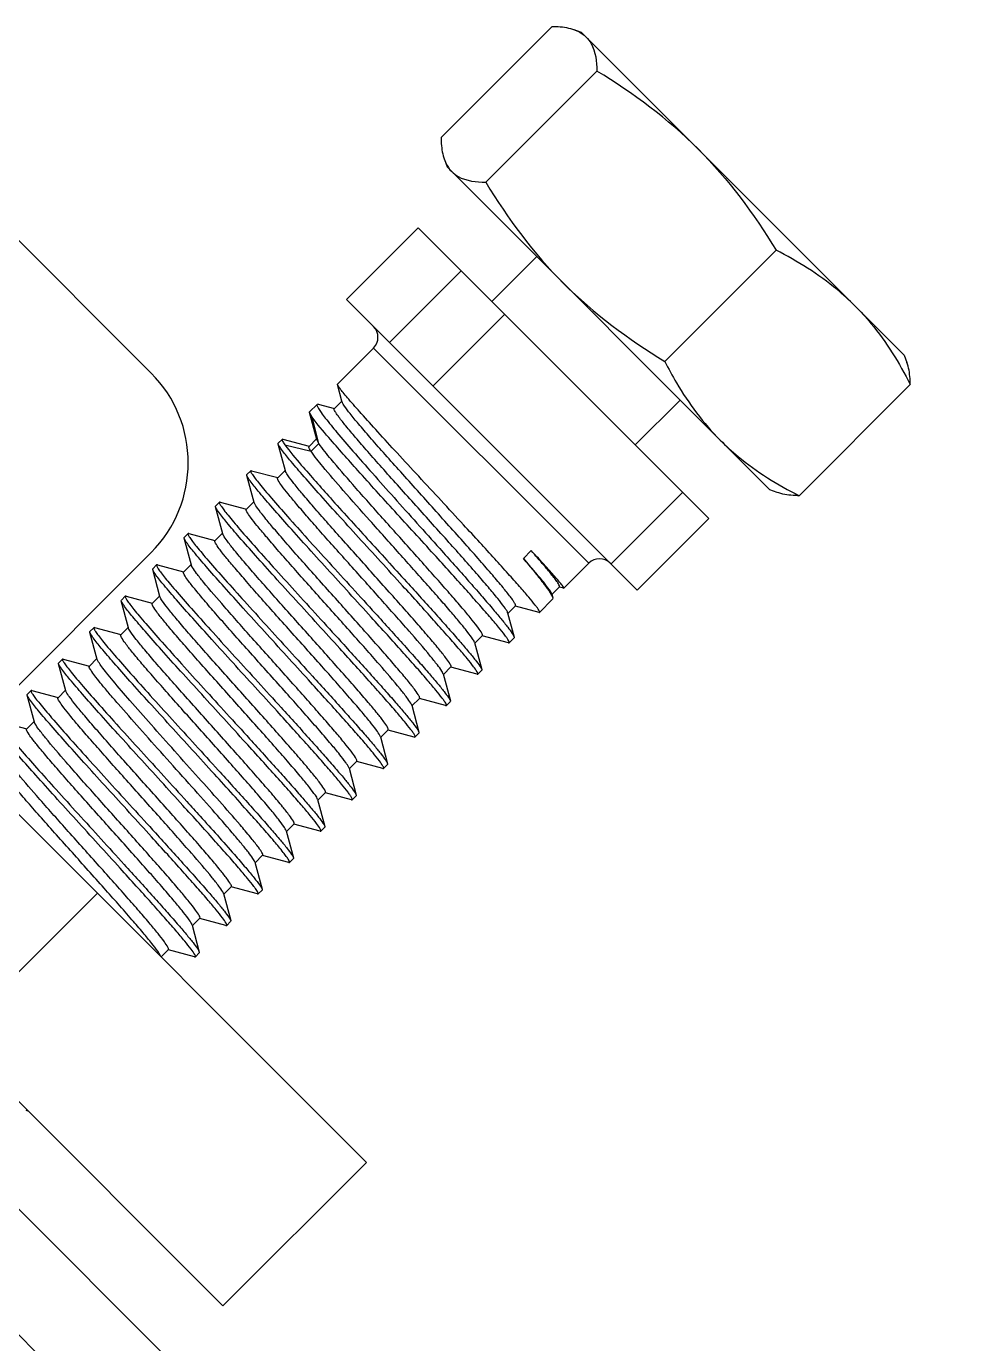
# Model space of a CAD drawing. Extents: x 1725261 to 1937680, y 860327 to 1571294.
# Drawn here: x 1845848 to 1846156.1, y 1238542.6 to 1238967.3 of the extents above; entities that cross this region are included whole.
import ezdxf

# ---------------------------------------------------------------- set-up
doc = ezdxf.new("R2010")
doc.units = 0
doc.header["$LTSCALE"] = 1000
doc.header["$MEASUREMENT"] = 0

msp = doc.modelspace()

# ---------------------------------------------------------------- linework, layer by layer
for p, q in [((1846017.62, 1238967.3), (1845981.76, 1238931.44)), ((1846027.06, 1238965.36), (1846024.7, 1238966.22)), ((1846027.07, 1238965.36), (1846131.15, 1238861.28)), ((1846032.04, 1238952.87), (1845996.19, 1238917.01)), ((1845812.68, 1238931.11), (1845888.27, 1238855.51)), ((1845957.68, 1238601.07), (1845629.31, 1238929.43)), ((1845982.84, 1238924.36), (1845983.7, 1238921.99)), ((1845983.7, 1238921.99), (1846087.78, 1238817.91)), ((1845974.42, 1238902.36), (1845951.29, 1238879.23)), ((1846068.15, 1238808.63), (1845974.42, 1238902.36)), ((1846012.61, 1238893.08), (1845998.15, 1238878.62)), ((1846089.78, 1238895.14), (1846053.92, 1238859.28)), ((1845988.3, 1238888.48), (1845965.17, 1238865.35)), ((1846045.02, 1238785.5), (1845951.29, 1238879.23)), ((1846002.3, 1238874.47), (1845979.17, 1238851.35)), ((1845948.38, 1238851.98), (1845959.99, 1238863.59)), ((1846029.38, 1238794.2), (1845959.99, 1238863.59)), ((1846131.15, 1238861.28), (1846132.01, 1238858.91)), ((1845948.37, 1238851.83), (1845948.38, 1238851.98)), ((1845949.82, 1238846.44), (1845948.37, 1238851.83)), ((1846133.08, 1238851.83), (1846097.22, 1238815.97)), ((1845939.4, 1238843), (1845941.82, 1238845.42)), ((1845942.18, 1238845.45), (1845941.82, 1238845.42)), ((1845942.18, 1238845.45), (1845947.38, 1238844.07)), ((1845947.36, 1238843.98), (1845949.82, 1238846.44)), ((1845949.87, 1238846.24), (1845949.82, 1238846.44)), ((1846058.87, 1238846.82), (1846044.41, 1238832.36)), ((1845911.42, 1238554.81), (1845622.25, 1238843.97)), ((1845939.39, 1238842.76), (1845939.4, 1238843)), ((1845940.24, 1238841.29), (1845939.39, 1238842.76)), ((1845941.72, 1238834.07), (1845939.39, 1238842.76)), ((1845942.38, 1238832.84), (1845940.24, 1238841.29)), ((1845929.27, 1238832.64), (1845929.29, 1238832.89)), ((1845931.6, 1238823.95), (1845929.27, 1238832.64)), ((1845929.29, 1238832.89), (1845930.55, 1238834.15)), ((1845930.8, 1238834.17), (1845930.55, 1238834.15)), ((1845930.8, 1238834.17), (1845939.24, 1238831.92)), ((1845931.39, 1238832.43), (1845939.85, 1238830.32)), ((1845939.21, 1238831.83), (1845941.66, 1238834.28)), ((1845939.85, 1238830.32), (1845942.38, 1238832.84)), ((1845942.38, 1238832.84), (1845941.72, 1238834.07)), ((1845919.17, 1238822.77), (1845920.43, 1238824.03)), ((1845920.67, 1238824.05), (1845920.43, 1238824.03)), ((1845920.67, 1238824.05), (1845929.12, 1238821.8)), ((1845929.09, 1238821.71), (1845931.55, 1238824.16)), ((1845931.64, 1238823.84), (1845931.6, 1238823.95)), ((1845919.15, 1238822.52), (1845919.17, 1238822.77)), ((1845921.48, 1238813.83), (1845919.15, 1238822.52)), ((1846059.7, 1238817.08), (1846036.57, 1238793.95)), ((1846090.15, 1238817.05), (1846087.78, 1238817.91)), ((1845909.03, 1238812.41), (1845909.05, 1238812.65)), ((1845911.36, 1238803.71), (1845909.03, 1238812.41)), ((1845909.05, 1238812.65), (1845910.31, 1238813.91)), ((1845910.55, 1238813.93), (1845910.31, 1238813.91)), ((1845910.55, 1238813.93), (1845919, 1238811.68)), ((1845918.97, 1238811.59), (1845921.43, 1238814.04)), ((1845921.59, 1238813.54), (1845921.48, 1238813.83)), ((1846068.15, 1238808.63), (1846045.02, 1238785.5)), ((1845898.91, 1238802.29), (1845898.93, 1238802.53)), ((1845901.25, 1238793.59), (1845898.91, 1238802.29)), ((1845898.93, 1238802.53), (1845900.19, 1238803.79)), ((1845900.43, 1238803.81), (1845900.19, 1238803.79)), ((1845900.43, 1238803.81), (1845908.88, 1238801.56)), ((1845908.86, 1238801.47), (1845911.31, 1238803.92)), ((1846010.84, 1238798.29), (1846008.31, 1238795.76)), ((1845888.27, 1238797.69), (1845830.45, 1238739.86)), ((1845898.74, 1238791.35), (1845901.19, 1238793.8)), ((1846021.34, 1238786.17), (1846029.38, 1238794.2)), ((1845888.79, 1238792.17), (1845888.81, 1238792.41)), ((1845891.13, 1238783.47), (1845888.79, 1238792.17)), ((1845888.81, 1238792.41), (1845890.07, 1238793.67)), ((1845890.31, 1238793.69), (1845890.07, 1238793.67)), ((1845890.31, 1238793.69), (1845898.76, 1238791.44)), ((1846019.97, 1238786.59), (1846017.5, 1238784.13)), ((1846021.25, 1238786.16), (1846019.95, 1238786.51)), ((1846021.25, 1238786.16), (1846021.34, 1238786.17)), ((1845878.67, 1238782.05), (1845878.69, 1238782.29)), ((1845881.01, 1238773.35), (1845878.67, 1238782.05)), ((1845878.69, 1238782.29), (1845879.95, 1238783.55)), ((1845880.19, 1238783.57), (1845879.95, 1238783.55)), ((1845880.19, 1238783.57), (1845888.64, 1238781.32)), ((1845888.62, 1238781.23), (1845891.07, 1238783.68)), ((1846013.55, 1238778.37), (1846017.76, 1238782.58)), ((1846017.46, 1238784.3), (1846017.79, 1238783.04)), ((1846017.79, 1238783.04), (1846017.76, 1238782.58)), ((1846003.24, 1238778.25), (1846003.15, 1238778.5)), ((1846003.24, 1238778.25), (1846005.32, 1238770.42)), ((1846005.75, 1238780.5), (1846003.3, 1238778.05)), ((1846013.36, 1238778.36), (1846005.73, 1238780.41)), ((1846013.36, 1238778.36), (1846013.55, 1238778.37)), ((1845868.57, 1238772.17), (1845869.83, 1238773.43)), ((1845870.07, 1238773.45), (1845869.83, 1238773.43)), ((1845870.07, 1238773.45), (1845878.52, 1238771.2)), ((1845878.5, 1238771.11), (1845880.95, 1238773.56)), ((1845868.55, 1238771.93), (1845868.57, 1238772.17)), ((1845870.89, 1238763.23), (1845868.55, 1238771.93)), ((1845992.58, 1238768.65), (1845994.89, 1238759.94)), ((1845995.09, 1238770.89), (1845992.63, 1238768.44)), ((1846003.49, 1238768.54), (1845995.06, 1238770.8)), ((1846003.73, 1238768.56), (1846005.3, 1238770.12)), ((1846005.32, 1238770.42), (1846005.3, 1238770.12)), ((1845858.43, 1238761.81), (1845858.45, 1238762.05)), ((1845860.77, 1238753.12), (1845858.43, 1238761.81)), ((1845858.45, 1238762.05), (1845859.71, 1238763.31)), ((1845859.95, 1238763.33), (1845859.71, 1238763.31)), ((1845859.95, 1238763.33), (1845868.4, 1238761.08)), ((1845868.38, 1238760.99), (1845870.83, 1238763.45)), ((1845984.97, 1238760.78), (1845982.51, 1238758.32)), ((1845993.37, 1238758.42), (1845984.94, 1238760.68)), ((1845994.89, 1238759.94), (1845994.88, 1238759.7)), ((1845982.46, 1238758.53), (1845984.78, 1238749.82)), ((1845993.37, 1238758.42), (1845993.62, 1238758.44)), ((1845993.62, 1238758.44), (1845994.88, 1238759.7)), ((1845848.32, 1238751.69), (1845848.33, 1238751.93)), ((1845850.65, 1238743), (1845848.32, 1238751.69)), ((1845848.33, 1238751.93), (1845849.59, 1238753.19)), ((1845849.84, 1238753.21), (1845849.59, 1238753.19)), ((1845849.84, 1238753.21), (1845858.28, 1238750.96)), ((1845858.26, 1238750.87), (1845860.71, 1238753.33)), ((1845972.34, 1238748.41), (1845974.66, 1238739.7)), ((1845974.85, 1238750.66), (1845972.39, 1238748.2)), ((1845983.25, 1238748.3), (1845974.82, 1238750.57)), ((1845983.25, 1238748.3), (1845983.5, 1238748.32)), ((1845983.5, 1238748.32), (1845984.76, 1238749.58)), ((1845984.78, 1238749.82), (1845984.76, 1238749.58)), ((1845839.72, 1238743.09), (1845848.16, 1238740.84)), ((1845848.14, 1238740.75), (1845850.59, 1238743.21)), ((1848268.96, 1236162.58), (1845691.69, 1238739.85)), ((1845964.73, 1238740.54), (1845962.27, 1238738.08)), ((1845973.13, 1238738.18), (1845964.7, 1238740.45)), ((1845973.38, 1238738.2), (1845974.64, 1238739.46)), ((1845974.66, 1238739.7), (1845974.64, 1238739.46)), ((1845962.22, 1238738.29), (1845964.54, 1238729.58)), ((1845973.13, 1238738.18), (1845973.38, 1238738.2)), ((1845954.61, 1238730.42), (1845952.16, 1238727.96)), ((1845963.02, 1238728.06), (1845954.58, 1238730.33)), ((1845952.1, 1238728.17), (1845952.02, 1238728.4)), ((1845952.1, 1238728.17), (1845954.42, 1238719.46)), ((1845963.02, 1238728.06), (1845963.26, 1238728.08)), ((1845963.26, 1238728.08), (1845964.52, 1238729.34)), ((1845964.54, 1238729.58), (1845964.52, 1238729.34)), ((1848248.72, 1236142.34), (1845671.45, 1238719.61)), ((1845941.98, 1238718.05), (1845944.3, 1238709.34)), ((1845944.49, 1238720.3), (1845942.04, 1238717.85)), ((1845952.9, 1238717.94), (1845944.47, 1238720.21)), ((1845952.9, 1238717.94), (1845953.14, 1238717.96)), ((1845953.14, 1238717.96), (1845954.4, 1238719.22)), ((1845954.42, 1238719.46), (1845954.4, 1238719.22)), ((1845934.37, 1238710.18), (1845931.92, 1238707.73)), ((1845942.78, 1238707.83), (1845934.35, 1238710.09)), ((1845943.02, 1238707.84), (1845944.28, 1238709.1)), ((1845944.3, 1238709.34), (1845944.28, 1238709.1)), ((1845931.86, 1238707.94), (1845934.18, 1238699.23)), ((1845942.78, 1238707.83), (1845943.02, 1238707.84)), ((1845921.74, 1238697.82), (1845924.06, 1238689.11)), ((1845924.25, 1238700.06), (1845921.8, 1238697.61)), ((1845932.66, 1238697.71), (1845924.23, 1238699.97)), ((1845932.66, 1238697.71), (1845932.9, 1238697.72)), ((1845932.9, 1238697.72), (1845934.16, 1238698.98)), ((1845934.18, 1238699.23), (1845934.16, 1238698.99)), ((1845824.68, 1238641.55), (1845870.94, 1238687.8)), ((1845911.62, 1238687.7), (1845913.94, 1238678.99)), ((1845914.13, 1238689.94), (1845911.68, 1238687.49)), ((1845922.54, 1238687.59), (1845914.11, 1238689.85)), ((1845922.78, 1238687.6), (1845924.04, 1238688.87)), ((1845924.06, 1238689.11), (1845924.04, 1238688.87)), ((1845922.54, 1238687.59), (1845922.78, 1238687.6)), ((1845904.01, 1238679.82), (1845901.56, 1238677.37)), ((1845912.42, 1238677.47), (1845903.99, 1238679.73)), ((1845901.5, 1238677.58), (1845903.82, 1238668.87)), ((1845912.42, 1238677.47), (1845912.66, 1238677.48)), ((1845912.66, 1238677.48), (1845913.92, 1238678.75)), ((1845913.94, 1238678.99), (1845913.92, 1238678.75)), ((1845891.38, 1238667.46), (1845891.33, 1238667.63)), ((1845893.89, 1238669.7), (1845891.47, 1238667.28)), ((1845902.3, 1238667.35), (1845893.87, 1238669.61)), ((1845902.3, 1238667.35), (1845902.54, 1238667.37)), ((1845902.54, 1238667.37), (1845903.8, 1238668.63)), ((1845903.82, 1238668.87), (1845903.8, 1238668.63)), ((1845848.66, 1238617.57), (1845848.02, 1238617.74)), ((1845911.42, 1238554.81), (1845957.68, 1238601.07))]:
    msp.add_line(p, q)
for centre, radius, start, end in [((1845956.52, 1238867.06), 4.91, 315, 45), ((1845859.36, 1238826.6), 40.89, 315, 45), ((1846032.85, 1238790.73), 4.91, 45, 135)]:
    msp.add_arc(centre, radius, start, end)
for points, knots in [([(1846017.62, 1238967.3), (1846018.27, 1238967.29), (1846020.68, 1238967.19), (1846023.1, 1238966.8), (1846024.76, 1238966.2)], [0, 0, 0, 0, 0.270862, 1, 1, 1, 1]), ([(1846024.76, 1238966.2), (1846025.13, 1238966.06), (1846026.52, 1238965.49), (1846027.8, 1238964.62), (1846028.59, 1238963.84)], [0, 0, 0, 0, 0.261173, 1, 1, 1, 1]), ([(1846028.59, 1238963.84), (1846029.2, 1238963.23), (1846031.55, 1238960.04), (1846032, 1238955.9), (1846032.04, 1238952.87)], [0, 0, 0, 0, 0.22235, 1, 1, 1, 1]), ([(1845981.76, 1238931.44), (1845981.77, 1238930.78), (1845981.87, 1238928.38), (1845982.26, 1238925.95), (1845982.86, 1238924.3)], [0, 0, 0, 0, 0.270862, 1, 1, 1, 1]), ([(1845982.86, 1238924.3), (1845982.99, 1238923.93), (1845983.57, 1238922.54), (1845984.43, 1238921.26), (1845985.22, 1238920.47)], [0, 0, 0, 0, 0.261173, 1, 1, 1, 1]), ([(1845985.22, 1238920.47), (1845985.83, 1238919.86), (1845989.02, 1238917.51), (1845993.16, 1238917.06), (1845996.19, 1238917.01)], [0, 0, 0, 0, 0.22235, 1, 1, 1, 1]), ([(1846115.18, 1238877.24), (1846113.36, 1238879.06), (1846105.67, 1238886.06), (1846096.73, 1238891.59), (1846089.78, 1238895.14)], [0, 0, 0, 0, 0.248254, 1, 1, 1, 1]), ([(1846115.18, 1238877.24), (1846117.01, 1238875.42), (1846124.01, 1238867.72), (1846129.53, 1238858.78), (1846133.08, 1238851.83)], [0, 0, 0, 0, 0.248254, 1, 1, 1, 1]), ([(1846053.92, 1238859.28), (1846055.11, 1238856.94), (1846060.07, 1238847.83), (1846066.33, 1238839.35), (1846071.82, 1238833.87)], [0, 0, 0, 0, 0.25305, 1, 1, 1, 1]), ([(1846133.08, 1238851.83), (1846133.07, 1238852.48), (1846132.98, 1238854.89), (1846132.59, 1238857.32), (1846131.99, 1238858.97)], [0, 0, 0, 0, 0.270862, 1, 1, 1, 1]), ([(1845989.04, 1238806.59), (1845984.22, 1238811.81), (1845977.07, 1238819.52), (1845967.84, 1238829.52), (1845961.66, 1238836.26), (1845956.44, 1238842.03), (1845952.82, 1238846.12), (1845950.61, 1238848.72), (1845949.49, 1238850.1), (1845948.78, 1238851.09), (1845948.42, 1238851.62), (1845948.37, 1238851.83)], [0, 0, 0, 0, 0.350119, 0.518183, 0.670792, 0.80069, 0.901712, 0.939847, 0.96911, 0.98919, 1, 1, 1, 1]), ([(1845941.82, 1238845.42), (1845941.72, 1238845.31), (1845941.87, 1238844.73), (1845942.34, 1238843.94), (1845943.24, 1238842.58), (1845945.19, 1238840.02), (1845948.61, 1238835.86), (1845953.69, 1238829.95), (1845959.84, 1238822.96), (1845966.74, 1238815.23), (1845974, 1238807.13), (1845978.91, 1238801.66), (1845981.36, 1238798.92)], [0, 0, 0, 0, 0.00729, 0.023491, 0.049387, 0.084832, 0.182679, 0.312272, 0.467071, 0.639216, 0.819925, 1, 1, 1, 1]), ([(1846005.75, 1238780.5), (1846005.82, 1238780.57), (1846005.75, 1238780.95), (1846005.45, 1238781.48), (1846004.9, 1238782.35), (1846003.67, 1238784.02), (1846001.49, 1238786.74), (1845998.19, 1238790.63), (1845994.1, 1238795.32), (1845989.39, 1238800.64), (1845984.25, 1238806.39), (1845977.09, 1238814.35), (1845970.02, 1238822.2), (1845963.34, 1238829.71), (1845959.02, 1238834.61), (1845955.44, 1238838.8), (1845952.67, 1238842.11), (1845950.92, 1238844.48), (1845950.01, 1238845.74), (1845949.87, 1238846.24)], [0, 0, 0, 0, 0.003459, 0.010831, 0.022552, 0.038611, 0.0832, 0.143022, 0.215863, 0.299017, 0.389412, 0.483732, 0.670424, 0.756089, 0.83251, 0.897021, 0.947417, 0.982048, 1, 1, 1, 1]), ([(1845979.51, 1238797.06), (1845975.3, 1238801.7), (1845967.09, 1238810.7), (1845955.71, 1238823.19), (1845946.81, 1238833.28), (1845941.87, 1238838.99), (1845940.24, 1238841.29)], [0, 0, 0, 0, 0.317573, 0.617842, 0.85691, 1, 1, 1, 1]), ([(1846003.15, 1238778.5), (1846002.89, 1238779.09), (1846001.84, 1238780.55), (1845999.8, 1238783.19), (1845996.81, 1238786.75), (1845991.39, 1238793.03), (1845983.35, 1238802.05), (1845974.81, 1238811.54), (1845967.79, 1238819.36), (1845962.82, 1238824.92), (1845958.31, 1238830.01), (1845954.44, 1238834.47), (1845951.33, 1238838.15), (1845949.29, 1238840.7), (1845948.15, 1238842.26), (1845947.63, 1238843.07), (1845947.36, 1238843.57), (1845947.3, 1238843.92), (1845947.36, 1238843.98)], [0, 0, 0, 0, 0.022597, 0.061854, 0.116478, 0.184513, 0.350625, 0.536644, 0.628982, 0.71656, 0.796358, 0.86566, 0.922145, 0.963971, 0.978972, 0.989897, 0.996763, 1, 1, 1, 1]), ([(1845969.39, 1238786.94), (1845964.66, 1238792.15), (1845957.63, 1238799.84), (1845948.56, 1238809.83), (1845942.48, 1238816.59), (1845937.31, 1238822.42), (1845933.35, 1238827.06), (1845930.87, 1238830.09), (1845929.69, 1238831.8), (1845929.33, 1238832.4), (1845929.27, 1238832.64)], [0, 0, 0, 0, 0.346732, 0.513455, 0.665275, 0.795127, 0.896989, 0.966206, 0.987594, 1, 1, 1, 1]), ([(1845930.55, 1238834.15), (1845930.42, 1238834.02), (1845930.85, 1238833.25), (1845931.12, 1238832.81), (1845931.39, 1238832.43)], [0, 0, 0, 0, 0.284271, 1, 1, 1, 1]), ([(1845931.39, 1238832.43), (1845933.01, 1238830.13), (1845937.95, 1238824.42), (1845946.85, 1238814.34), (1845958.23, 1238801.84), (1845966.44, 1238792.84), (1845970.65, 1238788.21)], [0, 0, 0, 0, 0.14309, 0.382158, 0.682427, 1, 1, 1, 1]), ([(1845995.09, 1238770.89), (1845995.15, 1238770.96), (1845995.11, 1238771.28), (1845994.7, 1238772.07), (1845993.58, 1238773.69), (1845991.61, 1238776.18), (1845988.84, 1238779.51), (1845985.38, 1238783.53), (1845981.35, 1238788.13), (1845976.87, 1238793.17), (1845970.48, 1238800.32), (1845962.58, 1238809.14), (1845953.91, 1238818.85), (1845947.24, 1238826.63), (1845943.57, 1238831.04), (1845942.38, 1238832.84)], [0, 0, 0, 0, 0.003229, 0.009818, 0.034461, 0.074131, 0.127679, 0.193435, 0.269313, 0.352894, 0.44151, 0.62244, 0.789143, 0.920497, 1, 1, 1, 1]), ([(1846071.82, 1238833.87), (1846073.64, 1238832.05), (1846081.33, 1238825.05), (1846090.27, 1238819.53), (1846097.22, 1238815.97)], [0, 0, 0, 0, 0.248254, 1, 1, 1, 1]), ([(1845939.85, 1238830.32), (1845939.63, 1238830.64), (1845939.39, 1238831.04), (1845939.09, 1238831.72), (1845939.21, 1238831.83)], [0, 0, 0, 0, 0.705651, 1, 1, 1, 1]), ([(1845992.58, 1238768.65), (1845992.46, 1238769.09), (1845991.72, 1238770.18), (1845990.26, 1238772.19), (1845987.98, 1238774.98), (1845985.02, 1238778.49), (1845981.45, 1238782.6), (1845975.83, 1238788.98), (1845968.22, 1238797.49), (1845959.11, 1238807.66), (1845950.83, 1238816.96), (1845944.47, 1238824.38), (1845940.98, 1238828.59), (1845939.85, 1238830.32)], [0, 0, 0, 0, 0.016663, 0.047692, 0.09239, 0.149487, 0.2173, 0.293813, 0.463619, 0.63876, 0.798451, 0.923769, 1, 1, 1, 1]), ([(1845920.43, 1238824.03), (1845920.33, 1238823.93), (1845920.57, 1238823.38), (1845921.03, 1238822.64), (1845921.99, 1238821.32), (1845923.31, 1238819.65), (1845925.05, 1238817.55), (1845928.06, 1238814.03), (1845932.61, 1238808.87), (1845938.83, 1238801.94), (1845945.78, 1238794.28), (1845953.11, 1238786.24), (1845958.06, 1238780.8), (1845960.53, 1238778.09)], [0, 0, 0, 0, 0.006655, 0.022604, 0.048376, 0.083764, 0.128363, 0.181623, 0.311335, 0.466328, 0.638709, 0.819671, 1, 1, 1, 1]), ([(1845984.97, 1238760.78), (1845985.03, 1238760.84), (1845984.98, 1238761.19), (1845984.51, 1238762.05), (1845983.26, 1238763.84), (1845981.07, 1238766.58), (1845978.01, 1238770.22), (1845974.22, 1238774.61), (1845969.82, 1238779.6), (1845964.99, 1238785.02), (1845958.22, 1238792.59), (1845951.49, 1238800.1), (1845945.07, 1238807.33), (1845940.88, 1238812.12), (1845937.35, 1238816.24), (1845934.59, 1238819.56), (1845932.76, 1238821.98), (1845931.83, 1238823.31), (1845931.64, 1238823.84)], [0, 0, 0, 0, 0.003422, 0.010566, 0.037398, 0.080541, 0.138586, 0.209513, 0.290822, 0.379637, 0.472809, 0.658962, 0.745341, 0.823107, 0.88951, 0.942219, 0.979421, 1, 1, 1, 1]), ([(1845959.27, 1238776.82), (1845954.54, 1238782.03), (1845947.51, 1238789.72), (1845938.44, 1238799.71), (1845932.36, 1238806.48), (1845927.2, 1238812.3), (1845923.23, 1238816.94), (1845920.75, 1238819.97), (1845919.57, 1238821.68), (1845919.22, 1238822.28), (1845919.15, 1238822.52)], [0, 0, 0, 0, 0.346732, 0.513452, 0.665274, 0.79513, 0.896993, 0.966207, 0.987594, 1, 1, 1, 1]), ([(1845982, 1238759.44), (1845981.58, 1238760.13), (1845980.36, 1238761.77), (1845976.88, 1238766.1), (1845970.81, 1238773.1), (1845962.17, 1238782.84), (1845954.19, 1238791.73), (1845947.71, 1238798.98), (1845943.15, 1238804.11), (1845939.04, 1238808.8), (1845935.5, 1238812.9), (1845932.67, 1238816.3), (1845930.65, 1238818.85), (1845929.5, 1238820.51), (1845929.07, 1238821.32), (1845929.03, 1238821.64), (1845929.09, 1238821.71)], [0, 0, 0, 0, 0.029846, 0.074702, 0.203394, 0.369574, 0.551671, 0.641288, 0.726015, 0.803077, 0.869958, 0.924482, 0.964905, 0.990021, 0.99673, 1, 1, 1, 1]), ([(1846097.22, 1238815.97), (1846096.57, 1238815.98), (1846094.16, 1238816.08), (1846091.74, 1238816.47), (1846090.09, 1238817.07)], [0, 0, 0, 0, 0.270862, 1, 1, 1, 1]), ([(1845949.15, 1238766.71), (1845944.42, 1238771.91), (1845937.4, 1238779.6), (1845928.32, 1238789.59), (1845922.24, 1238796.36), (1845917.08, 1238802.18), (1845913.11, 1238806.82), (1845910.63, 1238809.85), (1845909.45, 1238811.56), (1845909.1, 1238812.16), (1845909.03, 1238812.41)], [0, 0, 0, 0, 0.346742, 0.513465, 0.665282, 0.795135, 0.896996, 0.966208, 0.987595, 1, 1, 1, 1]), ([(1845910.31, 1238813.91), (1845910.21, 1238813.81), (1845910.45, 1238813.26), (1845910.91, 1238812.52), (1845911.87, 1238811.2), (1845913.19, 1238809.53), (1845914.93, 1238807.44), (1845917.94, 1238803.92), (1845922.49, 1238798.75), (1845928.71, 1238791.82), (1845935.67, 1238784.16), (1845942.99, 1238776.12), (1845947.94, 1238770.69), (1845950.41, 1238767.97)], [0, 0, 0, 0, 0.006651, 0.022595, 0.048362, 0.083745, 0.12834, 0.1816, 0.311315, 0.466314, 0.638697, 0.819663, 1, 1, 1, 1]), ([(1845972.04, 1238749.06), (1845971.67, 1238749.71), (1845970.53, 1238751.27), (1845967.19, 1238755.48), (1845961.19, 1238762.41), (1845952.56, 1238772.15), (1845944.52, 1238781.11), (1845937.96, 1238788.45), (1845933.33, 1238793.66), (1845929.14, 1238798.43), (1845925.53, 1238802.61), (1845922.64, 1238806.08), (1845920.57, 1238808.67), (1845919.39, 1238810.37), (1845918.96, 1238811.19), (1845918.91, 1238811.52), (1845918.97, 1238811.59)], [0, 0, 0, 0, 0.027356, 0.070178, 0.196347, 0.362014, 0.545205, 0.635768, 0.721577, 0.799762, 0.86771, 0.923162, 0.964301, 0.989868, 0.99669, 1, 1, 1, 1]), ([(1845974.85, 1238750.66), (1845974.91, 1238750.72), (1845974.86, 1238751.07), (1845974.41, 1238751.91), (1845973.18, 1238753.67), (1845971.04, 1238756.35), (1845968.04, 1238759.93), (1845964.32, 1238764.23), (1845960, 1238769.14), (1845955.25, 1238774.48), (1845948.55, 1238781.97), (1845940.44, 1238791.02), (1845932.82, 1238799.62), (1845927.67, 1238805.6), (1845924.83, 1238809.01), (1845922.87, 1238811.55), (1845921.86, 1238812.96), (1845921.59, 1238813.54)], [0, 0, 0, 0, 0.003379, 0.010396, 0.036736, 0.079099, 0.136135, 0.205904, 0.286001, 0.373651, 0.465813, 0.650831, 0.815583, 0.883085, 0.937444, 0.976819, 1, 1, 1, 1]), ([(1846013.55, 1238778.37), (1846013.61, 1238778.43), (1846013.52, 1238778.74), (1846013.27, 1238779.17), (1846012.78, 1238779.9), (1846011.71, 1238781.3), (1846009.8, 1238783.61), (1846006.89, 1238786.96), (1846003.24, 1238791.06), (1845998.95, 1238795.8), (1845994.15, 1238801.05), (1845990.78, 1238804.7), (1845989.04, 1238806.59)], [0, 0, 0, 0, 0.006349, 0.020563, 0.043389, 0.074837, 0.162857, 0.282397, 0.430243, 0.602357, 0.794039, 1, 1, 1, 1]), ([(1845939.03, 1238756.59), (1845934.3, 1238761.79), (1845927.28, 1238769.48), (1845918.2, 1238779.48), (1845912.12, 1238786.24), (1845906.96, 1238792.06), (1845902.99, 1238796.7), (1845900.51, 1238799.73), (1845899.33, 1238801.44), (1845898.98, 1238802.04), (1845898.91, 1238802.29)], [0, 0, 0, 0, 0.346729, 0.513452, 0.665273, 0.795127, 0.896989, 0.966206, 0.987594, 1, 1, 1, 1]), ([(1845900.19, 1238803.79), (1845900.09, 1238803.69), (1845900.33, 1238803.14), (1845900.79, 1238802.4), (1845901.75, 1238801.08), (1845903.07, 1238799.41), (1845904.81, 1238797.31), (1845907.82, 1238793.79), (1845912.37, 1238788.63), (1845918.59, 1238781.7), (1845925.55, 1238774.04), (1845932.87, 1238766), (1845937.82, 1238760.57), (1845940.29, 1238757.85)], [0, 0, 0, 0, 0.006667, 0.022629, 0.048411, 0.083806, 0.128409, 0.181673, 0.311386, 0.466369, 0.638735, 0.819685, 1, 1, 1, 1]), ([(1845964.73, 1238740.54), (1845964.79, 1238740.6), (1845964.74, 1238740.94), (1845964.3, 1238741.77), (1845963.1, 1238743.49), (1845961.01, 1238746.12), (1845958.08, 1238749.63), (1845954.43, 1238753.86), (1845950.18, 1238758.68), (1845945.5, 1238763.94), (1845938.89, 1238771.34), (1845930.82, 1238780.34), (1845923.21, 1238788.92), (1845918.01, 1238794.94), (1845915.08, 1238798.43), (1845913, 1238801.09), (1845911.91, 1238802.59), (1845911.58, 1238803.21)], [0, 0, 0, 0, 0.003336, 0.010233, 0.036096, 0.077704, 0.133763, 0.202409, 0.281328, 0.367844, 0.459022, 0.642919, 0.808241, 0.876802, 0.932761, 0.974256, 1, 1, 1, 1]), ([(1845962.04, 1238738.71), (1845961.73, 1238739.32), (1845960.68, 1238740.79), (1845958.64, 1238743.41), (1845955.74, 1238746.87), (1845950.56, 1238752.88), (1845942.94, 1238761.46), (1845934.86, 1238770.48), (1845928.21, 1238777.91), (1845923.51, 1238783.2), (1845919.24, 1238788.06), (1845915.56, 1238792.31), (1845912.6, 1238795.85), (1845910.49, 1238798.5), (1845909.29, 1238800.23), (1845908.84, 1238801.06), (1845908.79, 1238801.4), (1845908.86, 1238801.47)], [0, 0, 0, 0, 0.024821, 0.065556, 0.120941, 0.189123, 0.354243, 0.538544, 0.630075, 0.716999, 0.796339, 0.865388, 0.921797, 0.963675, 0.989709, 0.996648, 1, 1, 1, 1]), ([(1845981.36, 1238798.92), (1845984.47, 1238795.44), (1845988.94, 1238790.44), (1845994.55, 1238784.05), (1845998.04, 1238780), (1846000.91, 1238776.58), (1846003.1, 1238773.87), (1846004.5, 1238771.92), (1846005.21, 1238770.85), (1846005.32, 1238770.42)], [0, 0, 0, 0, 0.375078, 0.540028, 0.684568, 0.805261, 0.899295, 0.964563, 1, 1, 1, 1]), ([(1846021.34, 1238786.17), (1846021.41, 1238786.24), (1846021.12, 1238786.66), (1846020.75, 1238787.23), (1846019.86, 1238788.3), (1846018.71, 1238789.65), (1846017.18, 1238791.38), (1846014.54, 1238794.3), (1846012.38, 1238796.64), (1846010.84, 1238798.29)], [0, 0, 0, 0, 0.018878, 0.068916, 0.150826, 0.263937, 0.407062, 0.578714, 1, 1, 1, 1]), ([(1846019.97, 1238786.59), (1846020.05, 1238786.67), (1846019.91, 1238787.11), (1846019.54, 1238787.72), (1846018.83, 1238788.76), (1846017.3, 1238790.74), (1846014.6, 1238793.98), (1846012.22, 1238796.73), (1846010.84, 1238798.29)], [0, 0, 0, 0, 0.022497, 0.073733, 0.155945, 0.268763, 0.581618, 1, 1, 1, 1]), ([(1846003.73, 1238768.56), (1846003.79, 1238768.62), (1846003.73, 1238768.94), (1846003.48, 1238769.39), (1846003.01, 1238770.13), (1846001.96, 1238771.56), (1846000.08, 1238773.89), (1845997.21, 1238777.28), (1845993.59, 1238781.42), (1845989.34, 1238786.19), (1845984.58, 1238791.48), (1845981.24, 1238795.16), (1845979.51, 1238797.06)], [0, 0, 0, 0, 0.006771, 0.021181, 0.04412, 0.075632, 0.16369, 0.283183, 0.430908, 0.602844, 0.794296, 1, 1, 1, 1]), ([(1846008.31, 1238795.76), (1846009.6, 1238794.23), (1846011.87, 1238791.47), (1846014.79, 1238787.8), (1846016.68, 1238785.12), (1846017.63, 1238783.63), (1846017.79, 1238783.04)], [0, 0, 0, 0, 0.376713, 0.674345, 0.883812, 1, 1, 1, 1]), ([(1846017.46, 1238784.3), (1846017.32, 1238784.8), (1846016.39, 1238786.07), (1846014.61, 1238788.44), (1846011.76, 1238791.79), (1846009.56, 1238794.34), (1846008.31, 1238795.76)], [0, 0, 0, 0, 0.105343, 0.311665, 0.613119, 1, 1, 1, 1]), ([(1845928.91, 1238746.47), (1845924.18, 1238751.67), (1845917.16, 1238759.36), (1845908.08, 1238769.36), (1845902, 1238776.12), (1845896.84, 1238781.94), (1845892.87, 1238786.58), (1845890.39, 1238789.61), (1845889.21, 1238791.32), (1845888.86, 1238791.92), (1845888.79, 1238792.17)], [0, 0, 0, 0, 0.346736, 0.513457, 0.665278, 0.795134, 0.896995, 0.966207, 0.987595, 1, 1, 1, 1]), ([(1845890.07, 1238793.67), (1845889.98, 1238793.58), (1845890.21, 1238793.02), (1845890.67, 1238792.28), (1845891.63, 1238790.96), (1845892.95, 1238789.29), (1845894.69, 1238787.2), (1845897.7, 1238783.68), (1845902.25, 1238778.51), (1845908.47, 1238771.59), (1845915.43, 1238763.92), (1845922.75, 1238755.89), (1845927.7, 1238750.45), (1845930.17, 1238747.73)], [0, 0, 0, 0, 0.006649, 0.022593, 0.04836, 0.083744, 0.12834, 0.181598, 0.311311, 0.466309, 0.638695, 0.819663, 1, 1, 1, 1]), ([(1845952.02, 1238728.4), (1845951.78, 1238728.96), (1845950.8, 1238730.34), (1845948.89, 1238732.84), (1845946.07, 1238736.22), (1845940.95, 1238742.18), (1845933.33, 1238750.78), (1845925.19, 1238759.86), (1845918.47, 1238767.37), (1845913.69, 1238772.74), (1845909.34, 1238777.68), (1845905.59, 1238782.01), (1845902.57, 1238785.62), (1845900.42, 1238788.32), (1845899.18, 1238790.09), (1845898.73, 1238790.94), (1845898.67, 1238791.28), (1845898.74, 1238791.35)], [0, 0, 0, 0, 0.022244, 0.060839, 0.114606, 0.181715, 0.346252, 0.531679, 0.624204, 0.712272, 0.792803, 0.862987, 0.920385, 0.963027, 0.989543, 0.996606, 1, 1, 1, 1]), ([(1845901.6, 1238792.85), (1845901.55, 1238792.93), (1845901.42, 1238793.16), (1845901.29, 1238793.41), (1845901.25, 1238793.59)], [0, 0, 0, 0, 0.314049, 1, 1, 1, 1]), ([(1845954.61, 1238730.42), (1845954.67, 1238730.48), (1845954.63, 1238730.81), (1845954.2, 1238731.63), (1845953.03, 1238733.31), (1845950.98, 1238735.89), (1845948.11, 1238739.34), (1845944.53, 1238743.48), (1845940.36, 1238748.23), (1845935.76, 1238753.41), (1845929.22, 1238760.72), (1845921.21, 1238769.65), (1845912.57, 1238779.39), (1845906.55, 1238786.35), (1845903.15, 1238790.6), (1845901.99, 1238792.19), (1845901.6, 1238792.85)], [0, 0, 0, 0, 0.003295, 0.010076, 0.035478, 0.076355, 0.131468, 0.199026, 0.276801, 0.362215, 0.452433, 0.635226, 0.801083, 0.928174, 0.971737, 1, 1, 1, 1]), ([(1845993.62, 1238758.44), (1845993.68, 1238758.5), (1845993.61, 1238758.82), (1845993.18, 1238759.59), (1845992.01, 1238761.24), (1845989.97, 1238763.76), (1845987.09, 1238767.16), (1845983.47, 1238771.29), (1845979.22, 1238776.07), (1845974.46, 1238781.36), (1845971.12, 1238785.04), (1845969.39, 1238786.94)], [0, 0, 0, 0, 0.006752, 0.02114, 0.075534, 0.163574, 0.283062, 0.430797, 0.602759, 0.794252, 1, 1, 1, 1]), ([(1845970.65, 1238788.21), (1845973.81, 1238784.73), (1845978.34, 1238779.73), (1845984.03, 1238773.35), (1845987.57, 1238769.32), (1845990.46, 1238765.94), (1845992.68, 1238763.27), (1845994.07, 1238761.37), (1845994.79, 1238760.35), (1845994.89, 1238759.94)], [0, 0, 0, 0, 0.377471, 0.543197, 0.688119, 0.808734, 0.902176, 0.966298, 1, 1, 1, 1]), ([(1845918.79, 1238736.35), (1845914.06, 1238741.55), (1845907.04, 1238749.25), (1845897.96, 1238759.24), (1845891.88, 1238766), (1845886.72, 1238771.82), (1845882.76, 1238776.46), (1845880.27, 1238779.49), (1845879.09, 1238781.2), (1845878.74, 1238781.81), (1845878.67, 1238782.05)], [0, 0, 0, 0, 0.346741, 0.513465, 0.665282, 0.795133, 0.896994, 0.966208, 0.987595, 1, 1, 1, 1]), ([(1845879.95, 1238783.55), (1845879.86, 1238783.46), (1845880.09, 1238782.9), (1845880.55, 1238782.16), (1845881.51, 1238780.84), (1845882.83, 1238779.17), (1845884.57, 1238777.08), (1845887.58, 1238773.56), (1845892.13, 1238768.39), (1845898.35, 1238761.47), (1845905.31, 1238753.8), (1845912.63, 1238745.77), (1845917.58, 1238740.33), (1845920.05, 1238737.61)], [0, 0, 0, 0, 0.006656, 0.022605, 0.048376, 0.083762, 0.128359, 0.181619, 0.311334, 0.466329, 0.638707, 0.819669, 1, 1, 1, 1]), ([(1845941.98, 1238718.05), (1845941.85, 1238718.55), (1845940.96, 1238719.81), (1845939.24, 1238722.14), (1845936.54, 1238725.4), (1845933.06, 1238729.48), (1845928.89, 1238734.25), (1845922.46, 1238741.5), (1845915.69, 1238749.05), (1845908.86, 1238756.68), (1845903.98, 1238762.16), (1845899.53, 1238767.21), (1845895.68, 1238771.65), (1845892.58, 1238775.35), (1845890.36, 1238778.12), (1845889.08, 1238779.94), (1845888.61, 1238780.81), (1845888.55, 1238781.16), (1845888.62, 1238781.23)], [0, 0, 0, 0, 0.01868, 0.054278, 0.105764, 0.171349, 0.248696, 0.335028, 0.522011, 0.615926, 0.705601, 0.787809, 0.859594, 0.918387, 0.96211, 0.989307, 0.996546, 1, 1, 1, 1]), ([(1845944.49, 1238720.3), (1845944.56, 1238720.37), (1845944.5, 1238720.72), (1845944.03, 1238721.59), (1845942.75, 1238723.41), (1845940.53, 1238726.18), (1845937.43, 1238729.88), (1845933.58, 1238734.31), (1845929.13, 1238739.36), (1845924.25, 1238744.84), (1845917.42, 1238752.47), (1845910.65, 1238760.02), (1845904.23, 1238767.27), (1845900.05, 1238772.04), (1845896.57, 1238776.12), (1845893.87, 1238779.38), (1845892.15, 1238781.71), (1845891.26, 1238782.97), (1845891.13, 1238783.47)], [0, 0, 0, 0, 0.003453, 0.010691, 0.037881, 0.081592, 0.14037, 0.212138, 0.294327, 0.383985, 0.477885, 0.664852, 0.751185, 0.82854, 0.894141, 0.945651, 0.981282, 1, 1, 1, 1]), ([(1845983.5, 1238748.32), (1845983.56, 1238748.38), (1845983.49, 1238748.7), (1845983.24, 1238749.15), (1845982.77, 1238749.89), (1845981.72, 1238751.32), (1845979.84, 1238753.66), (1845976.97, 1238757.04), (1845973.35, 1238761.18), (1845969.1, 1238765.95), (1845964.34, 1238771.24), (1845961, 1238774.92), (1845959.27, 1238776.82)], [0, 0, 0, 0, 0.006766, 0.021171, 0.044105, 0.075616, 0.163673, 0.283167, 0.430893, 0.602828, 0.794287, 1, 1, 1, 1]), ([(1845960.53, 1238778.09), (1845963.69, 1238774.61), (1845968.22, 1238769.61), (1845973.91, 1238763.23), (1845977.45, 1238759.21), (1845980.34, 1238755.82), (1845982.56, 1238753.15), (1845983.95, 1238751.25), (1845984.67, 1238750.23), (1845984.78, 1238749.82)], [0, 0, 0, 0, 0.377475, 0.543201, 0.68812, 0.808733, 0.902175, 0.966298, 1, 1, 1, 1]), ([(1845869.83, 1238773.43), (1845869.74, 1238773.34), (1845869.97, 1238772.78), (1845870.43, 1238772.04), (1845871.39, 1238770.72), (1845872.71, 1238769.05), (1845874.45, 1238766.96), (1845877.46, 1238763.44), (1845882.01, 1238758.27), (1845888.23, 1238751.35), (1845895.19, 1238743.68), (1845902.51, 1238735.65), (1845907.47, 1238730.21), (1845909.94, 1238727.49)], [0, 0, 0, 0, 0.006666, 0.022627, 0.048408, 0.083802, 0.128406, 0.181669, 0.311381, 0.466364, 0.638732, 0.819683, 1, 1, 1, 1]), ([(1845934.37, 1238710.18), (1845934.44, 1238710.25), (1845934.38, 1238710.6), (1845933.91, 1238711.47), (1845932.63, 1238713.29), (1845930.41, 1238716.06), (1845927.31, 1238719.76), (1845923.46, 1238724.19), (1845919.01, 1238729.24), (1845914.13, 1238734.73), (1845907.3, 1238742.35), (1845900.53, 1238749.91), (1845894.11, 1238757.15), (1845889.94, 1238761.92), (1845886.45, 1238766), (1845883.75, 1238769.26), (1845882.03, 1238771.59), (1845881.14, 1238772.85), (1845881.01, 1238773.35)], [0, 0, 0, 0, 0.003453, 0.010691, 0.03788, 0.081592, 0.14037, 0.212137, 0.294327, 0.383985, 0.477885, 0.664852, 0.751185, 0.82854, 0.894141, 0.945652, 0.981282, 1, 1, 1, 1]), ([(1845908.67, 1238726.23), (1845903.94, 1238731.43), (1845896.92, 1238739.13), (1845887.85, 1238749.12), (1845881.76, 1238755.88), (1845876.6, 1238761.71), (1845872.64, 1238766.34), (1845870.15, 1238769.37), (1845868.97, 1238771.08), (1845868.62, 1238771.69), (1845868.55, 1238771.93)], [0, 0, 0, 0, 0.346729, 0.51345, 0.665272, 0.795127, 0.896989, 0.966206, 0.987594, 1, 1, 1, 1]), ([(1845931.86, 1238707.94), (1845931.73, 1238708.43), (1845930.84, 1238709.69), (1845929.13, 1238712.02), (1845926.42, 1238715.28), (1845922.94, 1238719.36), (1845918.77, 1238724.13), (1845912.34, 1238731.38), (1845905.57, 1238738.93), (1845898.74, 1238746.56), (1845893.86, 1238752.04), (1845889.41, 1238757.09), (1845885.56, 1238761.53), (1845882.46, 1238765.23), (1845880.24, 1238768), (1845878.96, 1238769.82), (1845878.49, 1238770.69), (1845878.43, 1238771.04), (1845878.5, 1238771.11)], [0, 0, 0, 0, 0.01868, 0.054279, 0.105765, 0.171349, 0.248696, 0.335028, 0.522011, 0.615926, 0.705601, 0.787809, 0.859593, 0.918386, 0.962109, 0.989307, 0.996546, 1, 1, 1, 1]), ([(1846003.49, 1238768.54), (1846003.54, 1238768.53), (1846003.62, 1238768.51), (1846003.71, 1238768.53), (1846003.73, 1238768.56)], [0, 0, 0, 0, 0.601135, 1, 1, 1, 1]), ([(1845973.38, 1238738.2), (1845973.44, 1238738.26), (1845973.37, 1238738.58), (1845973.13, 1238739.03), (1845972.65, 1238739.77), (1845971.6, 1238741.2), (1845969.72, 1238743.54), (1845966.85, 1238746.92), (1845963.23, 1238751.06), (1845958.98, 1238755.83), (1845954.22, 1238761.12), (1845950.88, 1238764.8), (1845949.15, 1238766.71)], [0, 0, 0, 0, 0.006767, 0.021173, 0.044108, 0.075618, 0.163672, 0.283161, 0.430888, 0.602828, 0.79429, 1, 1, 1, 1]), ([(1845950.41, 1238767.97), (1845953.57, 1238764.5), (1845958.1, 1238759.49), (1845963.79, 1238753.11), (1845967.33, 1238749.09), (1845970.22, 1238745.7), (1845972.44, 1238743.03), (1845973.83, 1238741.13), (1845974.55, 1238740.11), (1845974.66, 1238739.7)], [0, 0, 0, 0, 0.377469, 0.54319, 0.688109, 0.808726, 0.902172, 0.966298, 1, 1, 1, 1]), ([(1845898.55, 1238716.11), (1845893.82, 1238721.32), (1845886.8, 1238729.01), (1845877.73, 1238739), (1845871.64, 1238745.76), (1845866.48, 1238751.59), (1845862.52, 1238756.22), (1845860.04, 1238759.25), (1845858.86, 1238760.97), (1845858.5, 1238761.57), (1845858.43, 1238761.81)], [0, 0, 0, 0, 0.346739, 0.513462, 0.665282, 0.795137, 0.896997, 0.966208, 0.987595, 1, 1, 1, 1]), ([(1845859.71, 1238763.31), (1845859.62, 1238763.22), (1845859.85, 1238762.66), (1845860.31, 1238761.93), (1845861.27, 1238760.6), (1845862.59, 1238758.94), (1845864.33, 1238756.84), (1845867.34, 1238753.32), (1845871.89, 1238748.15), (1845878.11, 1238741.23), (1845885.07, 1238733.56), (1845892.39, 1238725.53), (1845897.35, 1238720.09), (1845899.82, 1238717.37)], [0, 0, 0, 0, 0.006647, 0.022588, 0.048354, 0.083736, 0.128331, 0.181588, 0.311302, 0.466302, 0.63869, 0.81966, 1, 1, 1, 1]), ([(1845914.44, 1238707.34), (1845912.33, 1238709.81), (1845907.67, 1238715.13), (1845900.29, 1238723.42), (1845892.43, 1238732.19), (1845884.8, 1238740.72), (1845878.93, 1238747.37), (1845874.9, 1238752.06), (1845872.49, 1238754.93), (1845870.64, 1238757.23), (1845869.26, 1238759.07), (1845868.62, 1238760.09), (1845868.25, 1238760.86), (1845868.38, 1238760.99)], [0, 0, 0, 0, 0.137738, 0.299104, 0.470269, 0.636529, 0.783614, 0.845932, 0.898929, 0.941483, 0.972724, 0.99211, 1, 1, 1, 1]), ([(1845916.97, 1238709.87), (1845912.59, 1238714.99), (1845905.53, 1238722.91), (1845895.91, 1238733.65), (1845888.5, 1238741.93), (1845881.86, 1238749.45), (1845877.07, 1238754.99), (1845874.07, 1238758.64), (1845872.49, 1238760.64), (1845871.48, 1238762.09), (1845870.98, 1238762.91), (1845870.89, 1238763.23)], [0, 0, 0, 0, 0.286554, 0.451144, 0.612857, 0.758908, 0.877771, 0.923988, 0.960141, 0.985576, 1, 1, 1, 1]), ([(1845963.26, 1238728.08), (1845963.32, 1238728.14), (1845963.26, 1238728.46), (1845962.83, 1238729.24), (1845961.65, 1238730.88), (1845959.61, 1238733.4), (1845956.73, 1238736.8), (1845953.12, 1238740.93), (1845948.86, 1238745.71), (1845944.1, 1238751), (1845940.76, 1238754.68), (1845939.03, 1238756.59)], [0, 0, 0, 0, 0.006751, 0.021138, 0.075529, 0.16357, 0.28306, 0.430795, 0.602757, 0.794251, 1, 1, 1, 1]), ([(1845940.29, 1238757.85), (1845943.45, 1238754.38), (1845947.98, 1238749.37), (1845953.67, 1238742.99), (1845957.21, 1238738.97), (1845960.1, 1238735.58), (1845962.32, 1238732.91), (1845963.71, 1238731.01), (1845964.43, 1238729.99), (1845964.54, 1238729.58)], [0, 0, 0, 0, 0.377473, 0.543199, 0.688121, 0.808735, 0.902176, 0.966298, 1, 1, 1, 1]), ([(1845982.46, 1238758.53), (1845982.44, 1238758.59), (1845982.33, 1238758.91), (1845982.15, 1238759.2), (1845982, 1238759.44)], [0, 0, 0, 0, 0.179935, 1, 1, 1, 1]), ([(1845888.44, 1238705.99), (1845883.7, 1238711.2), (1845876.68, 1238718.89), (1845867.61, 1238728.88), (1845861.52, 1238735.64), (1845856.36, 1238741.47), (1845852.4, 1238746.1), (1845849.92, 1238749.13), (1845848.74, 1238750.85), (1845848.38, 1238751.45), (1845848.32, 1238751.69)], [0, 0, 0, 0, 0.346736, 0.51346, 0.665278, 0.795129, 0.896991, 0.966207, 0.987594, 1, 1, 1, 1]), ([(1845849.59, 1238753.19), (1845849.5, 1238753.1), (1845849.73, 1238752.54), (1845850.19, 1238751.8), (1845851.15, 1238750.48), (1845852.48, 1238748.82), (1845854.21, 1238746.72), (1845857.22, 1238743.2), (1845861.77, 1238738.03), (1845867.99, 1238731.11), (1845874.95, 1238723.44), (1845882.27, 1238715.41), (1845887.23, 1238709.97), (1845889.7, 1238707.25)], [0, 0, 0, 0, 0.00666, 0.022615, 0.04839, 0.083779, 0.128378, 0.18164, 0.311353, 0.466345, 0.638718, 0.819676, 1, 1, 1, 1]), ([(1845914.13, 1238689.94), (1845914.2, 1238690.01), (1845914.14, 1238690.35), (1845913.7, 1238691.19), (1845912.48, 1238692.93), (1845910.35, 1238695.6), (1845907.37, 1238699.16), (1845903.67, 1238703.45), (1845899.37, 1238708.33), (1845894.64, 1238713.65), (1845887.96, 1238721.11), (1845879.86, 1238730.16), (1845872.24, 1238738.74), (1845867.08, 1238744.74), (1845864.21, 1238748.17), (1845862.22, 1238750.74), (1845861.19, 1238752.18), (1845860.9, 1238752.77)], [0, 0, 0, 0, 0.003367, 0.010351, 0.036559, 0.078715, 0.135482, 0.204942, 0.284715, 0.372053, 0.463946, 0.648657, 0.813568, 0.881362, 0.93616, 0.976118, 1, 1, 1, 1]), ([(1845911.36, 1238688.28), (1845911.01, 1238688.92), (1845909.89, 1238690.46), (1845906.59, 1238694.63), (1845900.61, 1238701.54), (1845891.98, 1238711.28), (1845883.93, 1238720.25), (1845877.35, 1238727.62), (1845872.7, 1238732.85), (1845868.48, 1238737.65), (1845864.86, 1238741.84), (1845861.94, 1238745.33), (1845859.87, 1238747.94), (1845858.68, 1238749.65), (1845858.24, 1238750.47), (1845858.2, 1238750.81), (1845858.26, 1238750.87)], [0, 0, 0, 0, 0.026671, 0.06893, 0.194398, 0.35992, 0.543412, 0.634236, 0.720346, 0.798842, 0.867086, 0.922795, 0.964133, 0.989825, 0.996679, 1, 1, 1, 1]), ([(1845930.17, 1238747.73), (1845933.33, 1238744.26), (1845937.86, 1238739.26), (1845943.55, 1238732.87), (1845947.09, 1238728.85), (1845949.99, 1238725.46), (1845952.2, 1238722.79), (1845953.59, 1238720.89), (1845954.31, 1238719.87), (1845954.42, 1238719.46)], [0, 0, 0, 0, 0.377472, 0.543198, 0.688116, 0.80873, 0.902174, 0.966298, 1, 1, 1, 1]), ([(1845972.34, 1238748.41), (1845972.33, 1238748.46), (1845972.25, 1238748.68), (1845972.14, 1238748.89), (1845972.04, 1238749.06)], [0, 0, 0, 0, 0.191347, 1, 1, 1, 1]), ([(1845839.48, 1238743.08), (1845839.38, 1238742.98), (1845839.61, 1238742.42), (1845840.07, 1238741.69), (1845841.03, 1238740.36), (1845842.36, 1238738.7), (1845844.09, 1238736.6), (1845847.1, 1238733.08), (1845851.66, 1238727.91), (1845857.87, 1238720.99), (1845864.83, 1238713.32), (1845872.15, 1238705.29), (1845877.11, 1238699.85), (1845879.58, 1238697.13)], [0, 0, 0, 0, 0.006659, 0.022614, 0.048389, 0.08378, 0.128381, 0.181643, 0.311354, 0.466343, 0.638718, 0.819677, 1, 1, 1, 1]), ([(1845850.9, 1238742.44), (1845850.87, 1238742.49), (1845850.77, 1238742.67), (1845850.69, 1238742.86), (1845850.65, 1238743)], [0, 0, 0, 0, 0.304789, 1, 1, 1, 1]), ([(1845953.14, 1238717.96), (1845953.2, 1238718.02), (1845953.14, 1238718.34), (1845952.89, 1238718.79), (1845952.41, 1238719.54), (1845951.36, 1238720.96), (1845949.48, 1238723.3), (1845946.61, 1238726.68), (1845942.99, 1238730.82), (1845938.74, 1238735.59), (1845933.98, 1238740.88), (1845930.64, 1238744.56), (1845928.91, 1238746.47)], [0, 0, 0, 0, 0.006771, 0.021182, 0.044122, 0.075636, 0.163698, 0.283193, 0.430917, 0.602849, 0.794297, 1, 1, 1, 1]), ([(1845878.32, 1238695.87), (1845873.59, 1238701.08), (1845866.56, 1238708.77), (1845857.49, 1238718.76), (1845851.4, 1238725.52), (1845846.24, 1238731.35), (1845842.28, 1238735.98), (1845839.8, 1238739.01), (1845838.62, 1238740.73), (1845838.26, 1238741.33), (1845838.2, 1238741.57)], [0, 0, 0, 0, 0.346729, 0.513449, 0.665271, 0.795127, 0.896991, 0.966206, 0.987594, 1, 1, 1, 1]), ([(1845901.36, 1238677.94), (1845901.07, 1238678.54), (1845900.03, 1238679.99), (1845898.02, 1238682.57), (1845895.15, 1238686.01), (1845889.99, 1238692.01), (1845882.37, 1238700.59), (1845874.27, 1238709.63), (1845867.6, 1238717.08), (1845862.87, 1238722.4), (1845858.58, 1238727.27), (1845854.89, 1238731.55), (1845851.91, 1238735.1), (1845849.79, 1238737.77), (1845848.57, 1238739.51), (1845848.13, 1238740.35), (1845848.07, 1238740.69), (1845848.14, 1238740.75)], [0, 0, 0, 0, 0.024124, 0.064282, 0.119231, 0.187126, 0.352091, 0.536696, 0.628496, 0.715727, 0.795388, 0.864742, 0.921417, 0.963501, 0.989664, 0.996637, 1, 1, 1, 1]), ([(1845904.01, 1238679.82), (1845904.08, 1238679.89), (1845904.03, 1238680.22), (1845903.59, 1238681.05), (1845902.4, 1238682.76), (1845900.32, 1238685.37), (1845897.4, 1238688.87), (1845893.77, 1238693.07), (1845889.55, 1238697.88), (1845884.89, 1238703.12), (1845878.3, 1238710.49), (1845870.24, 1238719.47), (1845861.62, 1238729.2), (1845855.65, 1238736.11), (1845852.35, 1238740.27), (1845851.25, 1238741.8), (1845850.9, 1238742.44)], [0, 0, 0, 0, 0.003325, 0.01019, 0.035926, 0.077333, 0.133131, 0.201479, 0.280083, 0.366297, 0.457211, 0.640807, 0.806278, 0.931503, 0.973566, 1, 1, 1, 1]), ([(1845943.02, 1238707.84), (1845943.08, 1238707.9), (1845943.02, 1238708.22), (1845942.59, 1238709), (1845941.41, 1238710.64), (1845939.37, 1238713.17), (1845936.49, 1238716.57), (1845932.88, 1238720.7), (1845928.62, 1238725.47), (1845923.86, 1238730.76), (1845920.52, 1238734.44), (1845918.79, 1238736.35)], [0, 0, 0, 0, 0.006762, 0.021162, 0.075574, 0.163623, 0.283112, 0.430844, 0.602794, 0.794271, 1, 1, 1, 1]), ([(1845920.05, 1238737.61), (1845923.21, 1238734.14), (1845927.74, 1238729.14), (1845933.43, 1238722.76), (1845936.97, 1238718.73), (1845939.87, 1238715.34), (1845942.08, 1238712.67), (1845943.47, 1238710.77), (1845944.19, 1238709.75), (1845944.3, 1238709.34)], [0, 0, 0, 0, 0.377469, 0.543192, 0.688113, 0.80873, 0.902174, 0.966298, 1, 1, 1, 1]), ([(1845891.33, 1238667.63), (1845891.1, 1238668.18), (1845890.15, 1238669.54), (1845888.27, 1238672.01), (1845885.48, 1238675.36), (1845880.37, 1238681.31), (1845872.75, 1238689.91), (1845864.6, 1238699), (1845857.86, 1238706.54), (1845853.06, 1238711.94), (1845848.69, 1238716.9), (1845844.92, 1238721.25), (1845841.88, 1238724.88), (1845839.71, 1238727.59), (1845838.47, 1238729.37), (1845838.01, 1238730.22), (1845837.95, 1238730.57), (1845838.02, 1238730.63)], [0, 0, 0, 0, 0.021536, 0.05954, 0.112858, 0.179669, 0.34404, 0.529776, 0.622575, 0.71096, 0.791822, 0.86232, 0.919992, 0.962847, 0.989497, 0.996594, 1, 1, 1, 1]), ([(1845893.89, 1238669.7), (1845893.96, 1238669.77), (1845893.91, 1238670.09), (1845893.48, 1238670.91), (1845892.32, 1238672.58), (1845890.29, 1238675.15), (1845887.43, 1238678.57), (1845883.87, 1238682.7), (1845879.73, 1238687.42), (1845875.14, 1238692.58), (1845868.63, 1238699.86), (1845860.63, 1238708.78), (1845852, 1238718.52), (1845845.95, 1238725.5), (1845842.52, 1238729.78), (1845841.33, 1238731.39), (1845840.92, 1238732.07)], [0, 0, 0, 0, 0.003284, 0.010034, 0.035314, 0.075996, 0.130857, 0.198124, 0.275593, 0.360713, 0.450674, 0.633169, 0.799165, 0.926943, 0.97106, 1, 1, 1, 1]), ([(1845924.01, 1238709.14), (1845922.91, 1238710.4), (1845917.83, 1238716.13), (1845912.69, 1238721.8), (1845908.67, 1238726.23)], [0, 0, 0, 0, 0.218874, 1, 1, 1, 1]), ([(1845909.94, 1238727.49), (1845913.09, 1238724.02), (1845917.62, 1238719.02), (1845923.31, 1238712.64), (1845926.85, 1238708.61), (1845929.75, 1238705.22), (1845931.96, 1238702.55), (1845933.36, 1238700.65), (1845934.07, 1238699.63), (1845934.18, 1238699.23)], [0, 0, 0, 0, 0.377477, 0.543204, 0.688124, 0.808736, 0.902176, 0.966298, 1, 1, 1, 1]), ([(1845899.82, 1238717.37), (1845901.24, 1238715.81), (1845906.38, 1238710.14), (1845911.5, 1238704.45), (1845915.15, 1238700.28)], [0, 0, 0, 0, 0.276498, 1, 1, 1, 1]), ([(1845922.78, 1238687.6), (1845922.84, 1238687.66), (1845922.78, 1238687.98), (1845922.53, 1238688.43), (1845922.06, 1238689.18), (1845921.01, 1238690.6), (1845919.13, 1238692.94), (1845916.25, 1238696.33), (1845912.64, 1238700.46), (1845908.39, 1238705.24), (1845903.62, 1238710.53), (1845900.28, 1238714.21), (1845898.55, 1238716.11)], [0, 0, 0, 0, 0.006773, 0.021185, 0.044127, 0.075642, 0.163704, 0.283198, 0.430922, 0.602854, 0.7943, 1, 1, 1, 1]), ([(1845924.25, 1238700.06), (1845924.32, 1238700.13), (1845924.25, 1238700.51), (1845923.96, 1238701.03), (1845923.41, 1238701.91), (1845922.19, 1238703.57), (1845920.02, 1238706.28), (1845918.09, 1238708.57), (1845916.97, 1238709.87)], [0, 0, 0, 0, 0.024283, 0.075823, 0.157761, 0.269998, 0.581723, 1, 1, 1, 1]), ([(1845932.9, 1238697.72), (1845932.98, 1238697.8), (1845932.84, 1238698.23), (1845932.49, 1238698.81), (1845931.8, 1238699.83), (1845930.31, 1238701.76), (1845927.68, 1238704.93), (1845925.35, 1238707.61), (1845924.01, 1238709.14)], [0, 0, 0, 0, 0.022321, 0.073184, 0.154936, 0.267332, 0.580036, 1, 1, 1, 1]), ([(1845912.66, 1238677.48), (1845912.72, 1238677.54), (1845912.66, 1238677.86), (1845912.23, 1238678.64), (1845911.06, 1238680.29), (1845909.01, 1238682.81), (1845906.13, 1238686.21), (1845902.52, 1238690.34), (1845898.27, 1238695.12), (1845893.5, 1238700.41), (1845890.17, 1238704.09), (1845888.44, 1238705.99)], [0, 0, 0, 0, 0.006757, 0.02115, 0.075552, 0.163596, 0.283084, 0.430818, 0.602774, 0.79426, 1, 1, 1, 1]), ([(1845889.7, 1238707.25), (1845892.85, 1238703.78), (1845897.38, 1238698.78), (1845903.08, 1238692.4), (1845906.62, 1238688.37), (1845909.51, 1238684.98), (1845911.72, 1238682.31), (1845913.12, 1238680.42), (1845913.83, 1238679.39), (1845913.94, 1238678.99)], [0, 0, 0, 0, 0.377469, 0.543195, 0.688116, 0.808732, 0.902176, 0.966298, 1, 1, 1, 1]), ([(1845921.74, 1238697.82), (1845921.63, 1238698.25), (1845920.89, 1238699.34), (1845919.45, 1238701.33), (1845917.19, 1238704.09), (1845915.43, 1238706.18), (1845914.44, 1238707.34)], [0, 0, 0, 0, 0.111624, 0.319177, 0.618128, 1, 1, 1, 1]), ([(1845879.58, 1238697.13), (1845882.73, 1238693.66), (1845887.27, 1238688.66), (1845892.96, 1238682.28), (1845896.5, 1238678.25), (1845899.39, 1238674.86), (1845901.61, 1238672.19), (1845903, 1238670.3), (1845903.71, 1238669.27), (1845903.82, 1238668.87)], [0, 0, 0, 0, 0.377477, 0.543203, 0.688123, 0.808735, 0.902175, 0.966298, 1, 1, 1, 1]), ([(1845915.15, 1238700.28), (1845916.37, 1238698.89), (1845918.52, 1238696.4), (1845921.3, 1238693.13), (1845923.02, 1238690.82), (1845923.93, 1238689.59), (1845924.06, 1238689.11)], [0, 0, 0, 0, 0.388135, 0.689507, 0.895141, 1, 1, 1, 1]), ([(1845902.54, 1238667.37), (1845902.6, 1238667.43), (1845902.54, 1238667.74), (1845902.11, 1238668.52), (1845900.94, 1238670.17), (1845898.9, 1238672.69), (1845896.01, 1238676.09), (1845892.4, 1238680.22), (1845888.15, 1238685), (1845883.38, 1238690.29), (1845880.05, 1238693.97), (1845878.32, 1238695.87)], [0, 0, 0, 0, 0.006762, 0.021161, 0.075573, 0.163627, 0.283122, 0.430853, 0.602799, 0.794272, 1, 1, 1, 1]), ([(1845911.62, 1238687.7), (1845911.61, 1238687.74), (1845911.54, 1238687.94), (1845911.45, 1238688.13), (1845911.36, 1238688.28)], [0, 0, 0, 0, 0.194818, 1, 1, 1, 1])]:
    msp.add_open_spline(points, degree=3, knots=knots)
for points in [[(1846064.67, 1238927.76), (1846054.96, 1238937.46), (1846043.76, 1238945.73), (1846032.04, 1238952.87)], [(1846064.67, 1238927.76), (1846074.37, 1238918.06), (1846082.64, 1238906.86), (1846089.78, 1238895.14)], [(1845996.19, 1238917.01), (1846003.33, 1238905.29), (1846011.59, 1238894.09), (1846021.3, 1238884.39)], [(1846021.3, 1238884.39), (1846031, 1238874.69), (1846042.2, 1238866.42), (1846053.92, 1238859.28)], [(1845911.58, 1238803.21), (1845911.49, 1238803.37), (1845911.41, 1238803.54), (1845911.36, 1238803.71)], [(1845860.9, 1238752.77), (1845860.85, 1238752.88), (1845860.8, 1238753), (1845860.77, 1238753.12)], [(1845962.22, 1238738.29), (1845962.18, 1238738.44), (1845962.11, 1238738.58), (1845962.04, 1238738.71)], [(1845901.5, 1238677.58), (1845901.47, 1238677.7), (1845901.42, 1238677.82), (1845901.36, 1238677.94)]]:
    msp.add_open_spline(points, degree=3)

doc.saveas('drawing.dxf')
